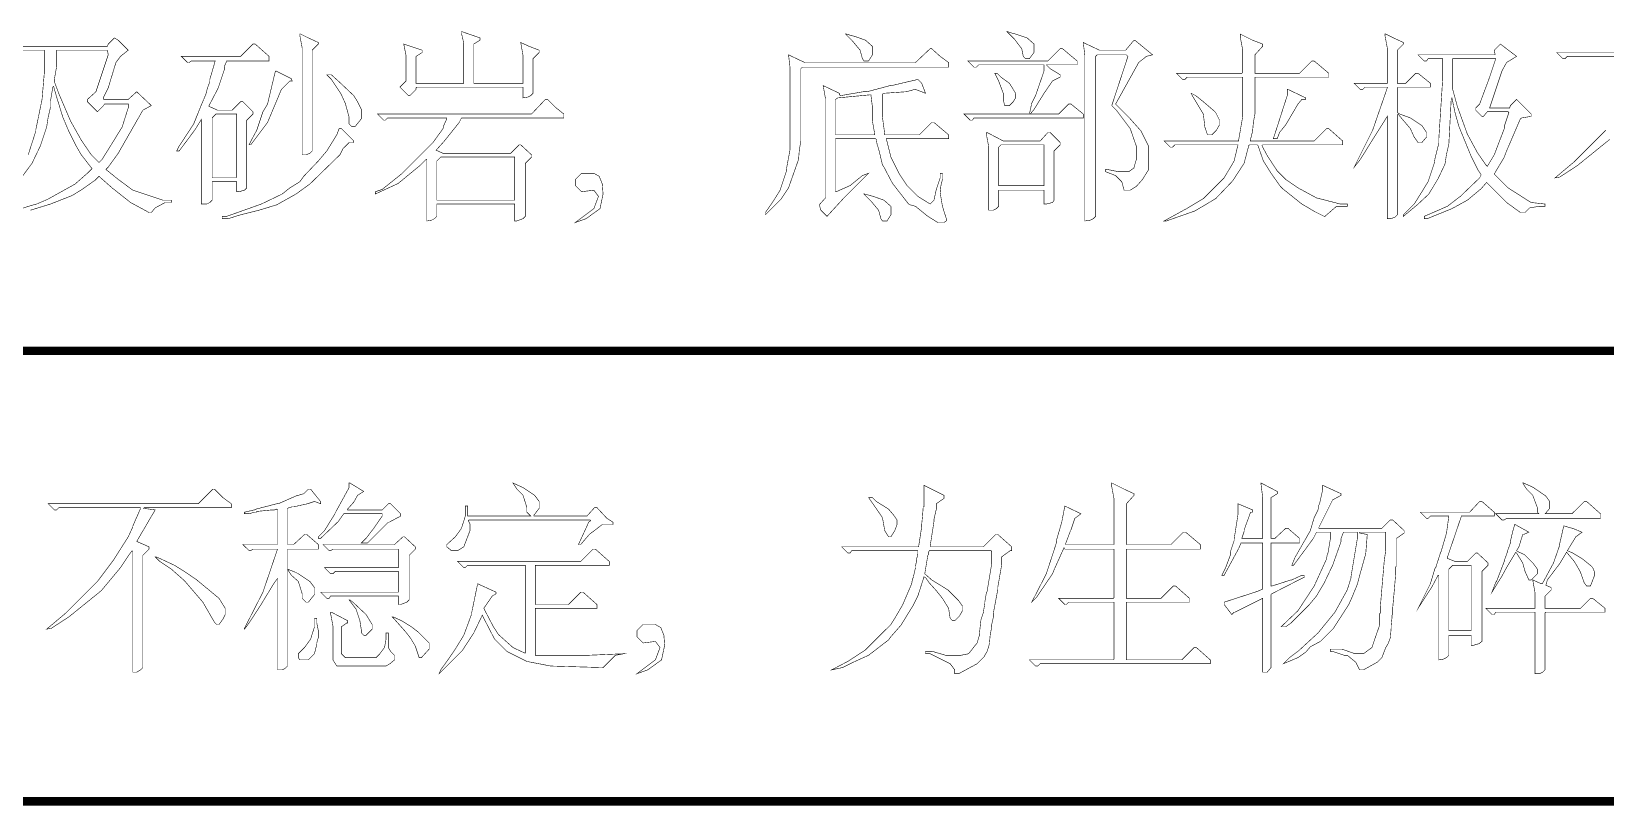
# Model space of a CAD drawing. Extents: x 94 to 452, y -72 to 1042.
# Drawn here: x 251.99 to 280.06, y 211.35 to 225.16 of the extents above; entities that cross this region are included whole.
import ezdxf

# ---------------------------------------------------------------- set-up
doc = ezdxf.new("R2010")
doc.units = 0
doc.header["$MEASUREMENT"] = 0
doc.layers.add('TREE_LAYER', color=7, linetype='Continuous')

msp = doc.modelspace()

# ---------------------------------------------------------------- linework, layer by layer
at = {"layer": 'TREE_LAYER'}
for points, const_width, elevation in [([(259.67151, 225.158502), (259.657784, 225.158502), (259.657784, 225.131051), (259.698961, 224.95262), (259.698961, 224.238894), (259.685235, 224.238894), (258.861706, 224.238894), (258.84798, 224.238894), (258.84798, 224.719286), (258.957784, 224.787914), (258.957784, 224.787914), (258.957784, 224.82909), (258.628372, 224.938894), (258.669549, 224.733012), (258.669549, 224.28007), (258.559745, 224.170267), (258.710725, 224.019286), (258.738176, 224.019286), (258.84798, 224.12909), (258.84798, 224.156541), (258.861706, 224.170267), (260.755823, 224.170267), (260.755823, 224.156541), (260.755823, 223.97811), (260.838176, 223.991835), (260.893078, 224.019286), (260.934255, 224.060463), (260.934255, 224.67811), (261.044059, 224.787914), (261.044059, 224.82909), (260.865627, 224.897718), (260.714647, 224.966345), (260.755823, 224.733012), (260.755823, 224.238894), (260.755823, 224.238894), (259.877392, 224.238894), (259.877392, 224.238894), (259.877392, 224.938894), (259.987196, 225.007521), (259.987196, 225.007521), (259.987196, 225.048698), (259.67151, 225.158502), (259.67151, 225.158502)], 0.01, 65), ([(269.402882, 225.158502), (269.389157, 225.158502), (269.512686, 225.034972), (269.649941, 224.856541), (269.677392, 224.719286), (269.718569, 224.67811), (269.787196, 224.67811), (269.869549, 224.787914), (269.869549, 224.938894), (269.74602, 225.048698), (269.540137, 225.117325), (269.485235, 225.131051), (269.402882, 225.158502), (269.402882, 225.158502)], 0.01, 65), ([(253.467588, 225.048698), (253.357784, 224.938894), (253.344059, 224.897718), (251.559745, 224.897718)], 0.01, 65), ([(251.97151, 221.974188), (252.328372, 222.083992), (252.712686, 222.234972), (252.891118, 222.344776), (253.124451, 222.509482), (253.193078, 222.57811), (253.426412, 222.372227), (253.755823, 222.111443), (254.085235, 221.933012), (254.126412, 221.933012), (254.195039, 222.015365), (254.373471, 222.111443), (254.483274, 222.111443), (254.483274, 222.15262), (254.332294, 222.15262), (253.797, 222.331051), (253.536216, 222.523208), (253.316608, 222.701639), (253.357784, 222.742816), (253.536216, 222.989874), (253.975431, 223.758502), (254.126412, 223.840855), (253.865627, 224.087914), (253.714647, 223.950659), (253.289157, 223.950659), (253.275431, 223.950659), (253.275431, 223.991835), (253.357784, 224.156541), (253.495039, 224.609482), (253.577392, 224.719286), (253.714647, 224.82909), (253.536216, 225.007521), (253.467588, 225.048698), (253.467588, 225.048698)], 0.01, 65), ([(255.979353, 224.938894), (255.938176, 224.938894), (255.718569, 224.719286), (254.661706, 224.719286), (254.77151, 224.609482), (254.798961, 224.609482), (254.840137, 224.636933), (255.265627, 224.636933), (255.265627, 224.636933), (255.169549, 224.307521), (255.169549, 224.266345), (255.128372, 224.156541), (255.100922, 224.046737), (254.991118, 223.785953), (254.881314, 223.511443), (254.620529, 223.113404), (254.579353, 223.031051), (254.579353, 223.031051), (254.620529, 223.031051), (254.634255, 223.044776), (254.908765, 223.415365), (255.018569, 223.593796), (255.018569, 223.593796), (255.018569, 222.083992), (255.114647, 222.083992), (255.169549, 222.111443), (255.210725, 222.15262), (255.210725, 222.482031), (255.210725, 222.482031), (255.636216, 222.482031), (255.649941, 222.482031), (255.649941, 222.3036), (255.691118, 222.3036), (255.787196, 222.331051), (255.828372, 222.372227), (255.828372, 223.58007), (255.938176, 223.689874), (255.938176, 223.731051), (255.759745, 223.909482), (255.718569, 223.909482), (255.567588, 223.758502), (255.306804, 223.758502), (255.155823, 223.827129), (255.155823, 223.840855), (255.320529, 224.156541), (255.430333, 224.485953), (255.430333, 224.540855), (255.47151, 224.636933), (256.226412, 224.636933), (256.226412, 224.719286), (255.979353, 224.938894), (255.979353, 224.938894)], 0.01, 65), ([(256.789157, 225.117325), (256.775431, 225.117325), (256.775431, 225.089874), (256.816608, 224.870267), (256.816608, 222.962423), (256.885235, 222.962423), (256.953863, 222.989874), (256.995039, 223.031051), (256.995039, 224.82909), (257.104843, 224.938894), (257.104843, 224.966345), (256.926412, 225.048698), (256.789157, 225.117325), (256.789157, 225.117325)], 0.01, 65), ([(266.520529, 225.117325), (266.506804, 225.117325), (266.630333, 224.993796), (266.767588, 224.82909), (266.808765, 224.67811), (266.836216, 224.636933), (266.918569, 224.636933), (266.987196, 224.746737), (266.987196, 224.897718), (266.863667, 225.007521), (266.67151, 225.076149), (266.616608, 225.089874), (266.520529, 225.117325), (266.520529, 225.117325)], 0.01, 65), ([(271.667588, 225.007521), (271.640137, 224.993796), (271.502882, 224.82909), (271.036216, 224.82909), (270.74798, 224.966345), (270.775431, 224.733012), (270.775431, 221.782031), (270.87151, 221.795757), (270.926412, 221.823208), (270.967588, 221.864384), (270.967588, 224.719286), (270.995039, 224.746737), (271.516608, 224.746737), (271.544059, 224.719286), (271.255823, 223.840855), (271.338176, 223.758502), (271.585235, 223.42909), (271.695039, 223.113404), (271.695039, 222.88007), (271.653863, 222.742816), (271.653863, 222.72909), (271.557784, 222.660463), (271.379353, 222.660463), (271.173471, 222.701639), (271.14602, 222.701639), (271.14602, 222.660463), (271.324451, 222.591835), (271.434255, 222.482031), (271.475431, 222.331051), (271.585235, 222.331051), (271.695039, 222.399678), (271.804843, 222.523208), (271.914647, 222.701639), (271.914647, 223.113404), (271.777392, 223.387914), (271.557784, 223.634972), (271.324451, 223.868306), (271.736216, 224.609482), (271.873471, 224.719286), (271.983274, 224.746737), (271.667588, 225.007521), (271.667588, 225.007521)], 0.01, 65), ([(273.54798, 225.117325), (273.54798, 225.117325), (273.54798, 225.062423), (273.589157, 224.842816), (273.589157, 224.431051), (273.575431, 224.417325), (272.408765, 224.417325), (272.518569, 224.307521), (272.559745, 224.307521), (272.600922, 224.348698), (273.575431, 224.348698), (273.589157, 224.348698), (273.589157, 223.634972), (273.520529, 223.236933), (273.520529, 223.209482), (272.189157, 223.209482), (272.298961, 223.099678), (272.340137, 223.099678), (272.381314, 223.140855), (273.506804, 223.140855), (273.506804, 223.140855), (273.438176, 222.85262), (273.259745, 222.550659), (272.889157, 222.18007), (272.614647, 222.015365), (272.189157, 221.782031), (272.230333, 221.782031), (272.738176, 221.960463), (273.108765, 222.18007), (273.410725, 222.495757), (273.616608, 222.811443), (273.698961, 223.127129), (273.712686, 223.140855), (273.849941, 223.140855), (273.863667, 223.127129), (273.959745, 222.85262), (274.097, 222.633012), (274.261706, 222.399678), (274.302882, 222.358502), (274.64602, 222.083992), (274.879353, 221.946737), (275.044059, 221.864384), (275.057784, 221.864384), (275.263667, 222.042816), (275.455823, 222.042816), (275.455823, 222.083992), (275.332294, 222.083992), (274.906804, 222.193796), (274.577392, 222.372227), (274.357784, 222.523208), (274.206804, 222.674188), (274.028372, 222.948698), (273.932294, 223.127129), (273.94602, 223.140855), (275.373471, 223.140855), (275.373471, 223.209482), (275.126412, 223.42909), (275.085235, 223.42909), (274.865627, 223.209482), (273.726412, 223.209482), (273.726412, 223.223208), (273.767588, 223.387914), (273.781314, 223.538894), (273.808765, 223.689874), (273.808765, 224.348698), (273.808765, 224.348698), (275.126412, 224.348698), (275.126412, 224.417325), (274.865627, 224.636933), (274.824451, 224.636933), (274.604843, 224.417325), (273.808765, 224.417325), (273.808765, 224.431051), (273.808765, 224.746737), (273.94602, 224.897718), (273.94602, 224.938894), (273.767588, 225.007521), (273.54798, 225.117325), (273.54798, 225.117325)], 0.01, 65), ([(276.142098, 225.117325), (276.128372, 225.117325), (276.128372, 225.089874), (276.169549, 224.870267), (276.169549, 224.238894), (276.169549, 224.238894), (275.579353, 224.238894), (275.689157, 224.12909), (275.730333, 224.12909), (275.77151, 224.170267), (276.169549, 224.170267), (276.169549, 224.156541), (275.908765, 223.401639), (275.579353, 222.742816), (275.689157, 222.88007), (275.867588, 223.168306), (276.100922, 223.538894), (276.169549, 223.648698), (276.169549, 223.634972), (276.169549, 221.823208), (276.238176, 221.823208), (276.306804, 221.850659), (276.34798, 221.891835), (276.34798, 223.676149), (276.361706, 223.689874), (276.430333, 223.607521), (276.581314, 223.42909), (276.649941, 223.27811), (276.718569, 223.182031), (276.787196, 223.182031), (276.869549, 223.27811), (276.869549, 223.360463), (276.787196, 223.483992), (276.581314, 223.621247), (276.389157, 223.689874), (276.34798, 223.717325), (276.34798, 224.156541), (276.361706, 224.170267), (276.938176, 224.170267), (276.938176, 224.238894), (276.718569, 224.417325), (276.677392, 224.417325), (276.498961, 224.238894), (276.361706, 224.238894), (276.34798, 224.238894), (276.34798, 224.82909), (276.457784, 224.938894), (276.457784, 224.966345), (276.279353, 225.048698), (276.142098, 225.117325), (276.142098, 225.117325)], 0.01, 65), ([(278.187196, 224.938894), (278.077392, 224.82909), (278.091118, 224.760463), (278.091118, 224.746737), (276.718569, 224.746737), (276.828372, 224.636933), (276.869549, 224.636933), (276.897, 224.67811), (277.157784, 224.67811), (277.157784, 224.67811), (277.157784, 224.321247), (277.089157, 223.250659), (277.089157, 223.168306), (277.020529, 222.893796), (277.006804, 222.811443), (276.897, 222.482031), (276.787196, 222.3036), (276.649941, 222.083992), (276.457784, 221.891835), (276.457784, 221.864384), (276.704843, 222.070267), (276.910725, 222.262423), (277.075431, 222.536933), (277.198961, 222.797718), (277.226412, 222.976149), (277.267588, 223.15458), (277.308765, 223.936933), (277.32249, 223.97811), (277.377392, 223.717325), (277.44602, 223.470267), (277.665627, 222.934972), (277.789157, 222.687914), (277.844059, 222.605561), (277.816608, 222.550659), (277.473471, 222.221247), (277.240137, 222.042816), (276.828372, 221.864384), (276.828372, 221.823208), (276.883274, 221.823208), (277.32249, 222.001639), (277.597, 222.15262), (277.844059, 222.358502), (277.940137, 222.468306), (278.297, 222.111443), (278.544059, 221.933012), (278.626412, 221.933012), (278.695039, 222.001639), (278.708765, 222.015365), (278.873471, 222.042816), (278.983274, 222.042816), (278.983274, 222.083992), (278.736216, 222.111443), (278.667588, 222.15262), (278.324451, 222.372227), (278.077392, 222.619286), (278.255823, 222.921247), (278.297, 223.031051), (278.544059, 223.607521), (278.57151, 223.621247), (278.736216, 223.648698), (278.736216, 223.689874), (278.475431, 223.950659), (278.365627, 223.840855), (278.351902, 223.799678), (278.008765, 223.799678), (277.995039, 223.799678), (278.214647, 224.458502), (278.297, 224.609482), (278.475431, 224.719286), (278.187196, 224.938894), (278.187196, 224.938894)], 0.01, 65), ([(251.738176, 224.82909), (252.218569, 224.82909), (252.218569, 224.815365), (252.218569, 224.431051), (252.177392, 223.950659), (252.067588, 223.415365), (252.067588, 223.387914), (251.930333, 222.962423)], 0.01, 65), ([(252.438176, 224.815365), (252.438176, 224.82909), (253.344059, 224.82909), (253.357784, 224.746737), (253.138176, 224.087914), (252.987196, 223.950659), (252.987196, 223.909482), (253.165627, 223.731051), (253.275431, 223.840855), (253.289157, 223.868306), (253.714647, 223.868306), (253.714647, 223.868306), (253.714647, 223.799678), (253.604843, 223.456541), (253.385235, 223.099678), (253.24798, 222.88007), (253.193078, 222.825169), (253.055823, 222.962423), (252.877392, 223.223208), (252.685235, 223.566345), (252.479353, 224.046737), (252.397, 224.266345), (252.397, 224.307521), (252.438176, 224.540855), (252.438176, 224.815365), (252.438176, 224.815365)], 0.01, 65), ([(268.044059, 224.856541), (268.016608, 224.856541), (267.755823, 224.609482), (265.779353, 224.609482), (265.491118, 224.746737), (265.518569, 224.513404), (265.518569, 223.058502), (265.449941, 222.687914), (265.449941, 222.660463), (265.340137, 222.331051), (265.230333, 222.15262), (265.079353, 221.933012), (265.079353, 221.891835), (265.353863, 222.166345), (265.491118, 222.372227), (265.587196, 222.646737), (265.669549, 222.88007), (265.683274, 223.044776), (265.710725, 223.209482), (265.710725, 224.499678), (265.738176, 224.527129), (268.34602, 224.527129), (268.34602, 224.609482), (268.195039, 224.719286), (268.044059, 224.856541), (268.044059, 224.856541)], 0.01, 65), ([(270.377392, 224.856541), (270.336216, 224.856541), (270.116608, 224.636933), (268.689157, 224.636933), (268.798961, 224.527129), (268.840137, 224.527129), (268.881314, 224.568306), (270.04798, 224.568306), (270.04798, 224.568306), (270.04798, 224.458502), (269.897, 224.019286), (269.828372, 223.882031), (269.787196, 223.689874), (268.620529, 223.689874), (268.730333, 223.58007), (268.77151, 223.58007), (268.798961, 223.621247), (270.74798, 223.621247), (270.74798, 223.689874), (270.528372, 223.868306), (270.487196, 223.868306), (270.308765, 223.689874), (269.800922, 223.689874), (269.800922, 223.689874), (269.869549, 223.772227), (270.04798, 224.060463), (270.198961, 224.28007), (270.336216, 224.348698), (270.336216, 224.389874), (270.157784, 224.499678), (270.089157, 224.568306), (270.089157, 224.568306), (270.638176, 224.568306), (270.638176, 224.636933), (270.377392, 224.856541), (270.377392, 224.856541)], 0.01, 65), ([(277.336216, 224.67811), (277.349941, 224.67811), (278.104843, 224.67811), (278.104843, 224.67811), (277.995039, 224.348698), (277.816608, 223.868306), (277.74798, 223.799678), (277.74798, 223.758502), (277.857784, 223.648698), (277.885235, 223.648698), (277.953863, 223.731051), (278.324451, 223.731051), (278.338176, 223.717325), (278.255823, 223.470267), (278.255823, 223.42909), (278.077392, 222.962423), (277.953863, 222.756541), (277.926412, 222.783992), (277.775431, 223.0036), (277.597, 223.333012), (277.418569, 223.827129), (277.336216, 224.12909), (277.336216, 224.211443), (277.336216, 224.28007), (277.336216, 224.67811), (277.336216, 224.67811)], 0.01, 65), ([(281.865627, 224.787914), (279.189157, 224.787914), (279.298961, 224.67811), (279.340137, 224.67811), (279.381314, 224.719286), (280.836216, 224.719286)], 0.01, 65), ([(256.349941, 224.458502), (256.336216, 224.444776), (256.198961, 223.868306), (256.116608, 223.731051), (256.006804, 223.401639), (255.910725, 223.223208), (255.869549, 223.140855), (255.897, 223.140855), (255.910725, 223.15458), (256.198961, 223.538894), (256.44602, 224.12909), (256.597, 224.28007), (256.638176, 224.28007), (256.624451, 224.321247), (256.349941, 224.458502), (256.349941, 224.458502)], 0.01, 65), ([(257.338176, 224.389874), (257.255823, 224.389874), (257.338176, 224.307521), (257.502882, 224.060463), (257.516608, 224.033012), (257.585235, 223.882031), (257.653863, 223.634972), (257.653863, 223.511443), (257.695039, 223.470267), (257.763667, 223.470267), (257.873471, 223.607521), (257.873471, 223.772227), (257.804843, 223.909482), (257.736216, 224.019286), (257.489157, 224.25262), (257.338176, 224.389874), (257.338176, 224.389874)], 0.01, 65), ([(267.797, 224.307521), (267.330333, 224.197718), (267.302882, 224.197718), (266.891118, 224.087914), (266.82249, 224.087914), (266.424451, 224.019286), (266.397, 224.033012), (266.397, 224.060463), (266.108765, 224.197718), (266.149941, 223.964384), (266.149941, 222.193796), (266.040137, 222.070267), (266.067588, 221.974188), (266.177392, 221.864384), (266.479353, 222.193796), (266.918569, 222.633012), (266.808765, 222.591835), (266.589157, 222.413404), (266.342098, 222.3036), (266.328372, 222.3036), (266.328372, 223.250659), (266.328372, 223.250659), (267.042098, 223.250659), (267.055823, 223.236933), (267.069549, 223.15458), (267.097, 223.072227), (267.165627, 222.783992), (267.193078, 222.742816), (267.344059, 222.45458), (267.632294, 222.083992), (267.659745, 222.070267), (267.755823, 222.042816), (267.975431, 221.864384), (268.153863, 221.75458), (268.263667, 221.75458), (268.304843, 221.782031), (268.304843, 221.823208), (268.236216, 222.042816), (268.195039, 222.289874), (268.208765, 222.413404), (268.236216, 222.523208), (268.236216, 222.633012), (268.195039, 222.633012), (268.195039, 222.550659), (268.126412, 222.344776), (268.085235, 222.15262), (268.016608, 222.083992), (267.797, 222.221247), (267.604843, 222.413404), (267.467588, 222.619286), (267.316608, 222.921247), (267.234255, 223.250659), (267.234255, 223.250659), (268.34602, 223.250659), (268.34602, 223.319286), (268.085235, 223.538894), (268.044059, 223.538894), (267.824451, 223.319286), (267.206804, 223.319286), (267.206804, 223.333012), (267.165627, 223.634972), (267.165627, 224.046737), (267.193078, 224.060463), (267.591118, 224.087914), (267.742098, 224.12909), (267.755823, 224.12909), (267.934255, 224.060463), (267.865627, 224.238894), (267.797, 224.307521), (267.797, 224.307521)], 0.01, 65), ([(269.210725, 224.417325), (269.169549, 224.417325), (269.238176, 224.28007), (269.320529, 224.060463), (269.320529, 223.936933), (269.34798, 223.840855), (269.34798, 223.840855), (269.430333, 223.840855), (269.498961, 223.909482), (269.540137, 223.97811), (269.540137, 224.060463), (269.498961, 224.12909), (269.430333, 224.238894), (269.279353, 224.348698), (269.210725, 224.417325), (269.210725, 224.417325)], 0.01, 65), ([(251.683274, 222.385953), (251.998961, 222.811443), (252.149941, 223.127129), (252.259745, 223.456541), (252.287196, 223.634972), (252.328372, 223.813404), (252.328372, 223.923208), (252.369549, 224.170267), (252.383274, 224.183992), (252.438176, 223.991835), (252.54798, 223.634972), (252.657784, 223.374188), (252.781314, 223.127129), (252.877392, 222.962423), (253.069549, 222.715365), (253.000922, 222.646737), (252.767588, 222.440855), (252.273471, 222.166345), (252.081314, 222.083992), (252.026412, 222.070267), (251.491118, 221.905561)], 0.01, 65), ([(266.94602, 224.033012), (266.94602, 224.033012), (266.959745, 224.033012), (266.987196, 223.813404), (266.987196, 223.566345), (267.028372, 223.333012), (267.028372, 223.319286), (266.328372, 223.319286), (266.328372, 223.333012), (266.328372, 223.950659), (266.369549, 223.97811), (266.94602, 224.033012), (266.94602, 224.033012)], 0.01, 65), ([(272.669549, 224.060463), (272.669549, 224.060463), (272.683274, 224.033012), (272.889157, 223.689874), (272.916608, 223.456541), (272.957784, 223.333012), (272.957784, 223.319286), (273.040137, 223.319286), (273.12249, 223.401639), (273.177392, 223.497718), (273.177392, 223.58007), (273.108765, 223.717325), (273.081314, 223.744776), (272.889157, 223.909482), (272.751902, 224.019286), (272.669549, 224.060463), (272.669549, 224.060463)], 0.01, 65), ([(274.398961, 224.12909), (274.385235, 224.12909), (274.385235, 224.019286), (274.138176, 223.250659), (274.206804, 223.250659), (274.24798, 223.360463), (274.357784, 223.497718), (274.577392, 223.868306), (274.64602, 223.950659), (274.714647, 223.950659), (274.714647, 223.97811), (274.398961, 224.12909), (274.398961, 224.12909)], 0.01, 65), ([(261.195039, 223.950659), (261.153863, 223.950659), (260.906804, 223.689874), (258.161706, 223.689874), (258.27151, 223.58007), (258.298961, 223.58007), (258.340137, 223.621247), (259.397, 223.621247), (259.397, 223.607521), (259.342098, 223.483992), (259.328372, 223.42909), (259.149941, 223.182031), (258.587196, 222.619286), (258.244059, 222.344776), (258.120529, 222.3036), (258.120529, 222.262423), (258.477392, 222.427129), (258.532294, 222.45458), (258.916608, 222.770267), (259.026412, 222.88007), (259.040137, 222.88007), (259.040137, 221.782031), (259.12249, 221.795757), (259.177392, 221.823208), (259.218569, 221.864384), (259.218569, 222.070267), (259.218569, 222.083992), (260.604843, 222.083992), (260.604843, 222.070267), (260.604843, 221.782031), (260.64602, 221.782031), (260.755823, 221.823208), (260.797, 221.864384), (260.797, 222.811443), (260.906804, 222.921247), (260.906804, 222.962423), (260.714647, 223.140855), (260.687196, 223.140855), (260.536216, 222.989874), (259.328372, 222.989874), (259.204843, 223.044776), (259.342098, 223.195757), (259.616608, 223.538894), (259.657784, 223.621247), (261.483274, 223.621247), (261.483274, 223.689874), (261.34602, 223.799678), (261.195039, 223.950659), (261.195039, 223.950659)], 0.01, 65), ([(255.279353, 223.689874), (255.279353, 223.689874), (255.636216, 223.689874), (255.649941, 223.689874), (255.649941, 222.564384), (255.636216, 222.550659), (255.210725, 222.550659), (255.210725, 222.564384), (255.210725, 223.621247), (255.279353, 223.689874), (255.279353, 223.689874)], 0.01, 65), ([(257.516608, 223.42909), (257.475431, 223.42909), (257.434255, 223.319286), (257.255823, 223.031051), (257.104843, 222.85262), (256.844059, 222.57811), (256.775431, 222.482031), (256.597, 222.372227), (256.459745, 222.262423), (256.089157, 222.083992), (255.47151, 221.864384), (255.389157, 221.864384), (255.389157, 221.823208), (255.498961, 221.823208), (255.718569, 221.891835), (256.04798, 221.974188), (256.363667, 222.070267), (256.706804, 222.262423), (256.953863, 222.440855), (257.489157, 222.962423), (257.544059, 223.072227), (257.653863, 223.182031), (257.736216, 223.182031), (257.736216, 223.209482), (257.516608, 223.42909), (257.516608, 223.42909)], 0.01, 65), ([(269.032294, 223.360463), (269.018569, 223.360463), (269.018569, 223.333012), (269.059745, 223.113404), (269.059745, 221.974188), (269.142098, 221.974188), (269.197, 222.001639), (269.238176, 222.042816), (269.238176, 222.331051), (269.251902, 222.331051), (270.04798, 222.331051), (270.04798, 222.331051), (270.04798, 222.083992), (270.089157, 222.083992), (270.198961, 222.111443), (270.226412, 222.15262), (270.226412, 223.031051), (270.336216, 223.140855), (270.336216, 223.182031), (270.157784, 223.360463), (270.116608, 223.360463), (269.979353, 223.209482), (269.320529, 223.209482), (269.032294, 223.360463), (269.032294, 223.360463)], 0.01, 65), ([(280.067588, 223.401639), (279.504843, 222.838894), (279.161706, 222.550659), (279.244059, 222.564384), (279.559745, 222.770267), (280.136216, 223.236933)], 0.01, 65), ([(259.287196, 222.921247), (259.287196, 222.921247), (260.604843, 222.921247), (260.604843, 222.921247), (260.604843, 222.15262), (260.604843, 222.15262), (259.218569, 222.15262), (259.218569, 222.15262), (259.218569, 222.85262), (259.287196, 222.921247), (259.287196, 222.921247)], 0.01, 65), ([(269.279353, 223.140855), (269.279353, 223.140855), (270.04798, 223.140855), (270.04798, 223.140855), (270.04798, 222.413404), (270.04798, 222.413404), (269.251902, 222.413404), (269.238176, 222.413404), (269.238176, 223.099678), (269.279353, 223.140855), (269.279353, 223.140855)], 0.01, 65), ([(262.018569, 222.633012), (261.798961, 222.633012), (261.689157, 222.523208), (261.689157, 222.413404), (261.798961, 222.3036), (262.018569, 222.331051), (262.100922, 222.221247), (262.018569, 222.001639), (261.689157, 221.75458), (261.881314, 221.823208), (262.128372, 222.001639), (262.183274, 222.262423), (262.169549, 222.440855), (262.114647, 222.57811), (262.018569, 222.633012), (262.018569, 222.633012)], 0.01, 65), ([(266.849941, 222.262423), (266.836216, 222.262423), (266.959745, 222.138894), (267.097, 221.974188), (267.138176, 221.823208), (267.165627, 221.782031), (267.24798, 221.782031), (267.316608, 221.891835), (267.316608, 222.042816), (267.193078, 222.15262), (267.000922, 222.221247), (266.94602, 222.234972), (266.849941, 222.262423), (266.849941, 222.262423)], 0.01, 65), ([(221.22612, 219.464371), (399.22612, 219.464371)], 0.15, 178), ([(257.667601, 217.10612), (257.653876, 217.10612), (257.653876, 217.023767), (257.420542, 216.598277), (257.393091, 216.543375), (257.21466, 216.255139), (257.104856, 216.145336), (257.104856, 216.117885), (257.146032, 216.117885), (257.461719, 216.419845), (257.557797, 216.5571), (258.244072, 216.5571), (258.244072, 216.543375), (258.244072, 216.515924), (258.093091, 216.296316), (257.955836, 216.117885), (257.873483, 216.035532), (257.983287, 216.035532), (258.353876, 216.40612), (258.367601, 216.40612), (258.573483, 216.515924), (258.573483, 216.5571), (258.395052, 216.735532), (258.353876, 216.735532), (258.244072, 216.625728), (257.626425, 216.625728), (257.626425, 216.639453), (257.736229, 216.762983), (257.804856, 216.886512), (257.91466, 216.955139), (257.667601, 217.10612), (257.667601, 217.10612)], 0.01, 66), ([(260.577405, 217.10612), (260.577405, 217.10612), (260.646032, 216.996316), (260.755836, 216.886512), (260.824464, 216.666904), (260.824464, 216.584551), (260.893091, 216.515924), (260.893091, 216.515924), (259.767601, 216.515924), (259.767601, 216.515924), (259.767601, 216.694355), (259.726425, 216.694355), (259.726425, 216.515924), (259.657797, 216.296316), (259.547993, 216.145336), (259.397013, 216.008081), (259.397013, 215.966904), (259.479366, 215.898277), (259.58917, 215.898277), (259.698974, 215.966904), (259.767601, 216.145336), (259.808778, 216.255139), (259.808778, 216.378669), (259.781327, 216.433571), (259.795052, 216.447296), (261.949954, 216.447296), (261.963679, 216.433571), (261.922503, 216.40612), (261.908778, 216.364943), (261.744072, 216.008081), (261.785248, 216.008081), (261.936229, 216.186512), (262.169562, 216.364943), (262.183287, 216.364943), (262.361719, 216.364943), (262.361719, 216.40612), (262.251915, 216.474747), (262.073483, 216.666904), (262.032307, 216.666904), (261.895052, 216.515924), (260.947993, 216.515924), (260.947993, 216.515924), (260.947993, 216.529649), (261.044072, 216.653179), (261.044072, 216.776708), (260.961719, 216.886512), (260.755836, 217.023767), (260.577405, 217.10612), (260.577405, 217.10612)], 0.01, 66), ([(267.906817, 217.064943), (267.906817, 217.064943), (267.906817, 216.68063), (267.893091, 216.68063), (267.879366, 216.502198), (267.86564, 216.364943), (267.86564, 216.323767), (267.810738, 215.966904), (266.438189, 215.966904), (266.547993, 215.8571), (266.58917, 215.8571), (266.616621, 215.898277), (267.797013, 215.898277), (267.797013, 215.884551), (267.797013, 215.884551), (267.797013, 215.843375), (267.769562, 215.719845), (267.769562, 215.692394), (267.755836, 215.623767), (267.755836, 215.596316), (267.71466, 215.417885), (267.700934, 215.390434), (267.687209, 215.308081), (267.522503, 214.923767), (267.385248, 214.690434), (267.316621, 214.58063), (266.863679, 214.127688), (266.547993, 213.921806), (266.259758, 213.770826), (266.451915, 213.812002), (266.616621, 213.894355), (266.918581, 214.03161), (267.275444, 214.30612), (267.302895, 214.347296), (267.495052, 214.566904), (267.71466, 214.923767), (267.797013, 215.088473), (267.906817, 215.43161), (267.934268, 215.417885), (268.002895, 215.321806), (268.126425, 215.184551), (268.236229, 215.047296), (268.346032, 214.868865), (268.373483, 214.690434), (268.41466, 214.649257), (268.455836, 214.649257), (268.538189, 214.73161), (268.593091, 214.827688), (268.593091, 214.910041), (268.524464, 215.00612), (268.332307, 215.198277), (268.044072, 215.376708), (267.920542, 215.486512), (267.975444, 215.815924), (267.98917, 215.829649), (267.98917, 215.870826), (268.002895, 215.898277), (269.100934, 215.898277), (269.11466, 215.884551), (269.11466, 215.664943), (269.032307, 215.170826), (269.018581, 215.143375), (268.99113, 214.978669), (268.99113, 214.951218), (268.963679, 214.786512), (268.922503, 214.662983), (268.908778, 214.539453), (268.895052, 214.415924), (268.895052, 214.388473), (268.853876, 214.251218), (268.702895, 214.059061), (268.56564, 214.03161), (268.538189, 214.03161), (268.29113, 214.03161), (268.057797, 214.100237), (267.934268, 214.100237), (267.934268, 214.059061), (268.016621, 214.059061), (268.373483, 213.88063), (268.455836, 213.770826), (268.455836, 213.702198), (268.524464, 213.702198), (268.853876, 213.88063), (268.977405, 214.004159), (269.032307, 214.100237), (269.046032, 214.141414), (269.073483, 214.237492), (269.087209, 214.388473), (269.11466, 214.539453), (269.11466, 214.58063), (269.142111, 214.704159), (269.142111, 214.772786), (269.224464, 215.212002), (269.224464, 215.253179), (269.293091, 215.651218), (269.293091, 215.788473), (269.444072, 215.898277), (269.471523, 215.898277), (269.471523, 215.966904), (269.224464, 216.186512), (269.183287, 216.186512), (268.963679, 215.966904), (268.016621, 215.966904), (268.016621, 215.98063), (268.085248, 216.419845), (268.085248, 216.461022), (268.126425, 216.639453), (268.126425, 216.735532), (268.263679, 216.83161), (268.263679, 216.845336), (268.263679, 216.886512), (267.906817, 217.064943), (267.906817, 217.064943)], 0.01, 66), ([(271.255836, 217.10612), (271.255836, 217.10612), (271.255836, 217.037492), (271.297013, 216.817885), (271.297013, 216.008081), (271.283287, 216.008081), (270.432307, 216.008081), (270.432307, 216.008081), (270.432307, 216.021806), (270.51466, 216.241414), (270.528385, 216.268865), (270.597013, 216.474747), (270.706817, 216.5571), (270.418581, 216.694355), (270.363679, 216.40612), (270.267601, 216.076708), (270.267601, 216.035532), (270.08917, 215.486512), (269.828385, 214.978669), (269.910738, 215.061022), (270.198974, 215.486512), (270.226425, 215.555139), (270.404856, 215.953179), (270.418581, 215.925728), (271.283287, 215.925728), (271.297013, 215.925728), (271.297013, 215.061022), (271.283287, 215.047296), (270.308778, 215.047296), (270.418581, 214.937492), (270.446032, 214.937492), (270.487209, 214.978669), (271.283287, 214.978669), (271.297013, 214.978669), (271.297013, 213.962983), (271.283287, 213.949257), (269.787209, 213.949257), (269.897013, 213.839453), (269.938189, 213.839453), (269.979366, 213.88063), (273.012699, 213.88063), (273.012699, 213.949257), (272.76564, 214.168865), (272.724464, 214.168865), (272.504856, 213.949257), (271.516621, 213.949257), (271.516621, 213.962983), (271.516621, 214.978669), (271.516621, 214.978669), (272.642111, 214.978669), (272.642111, 215.047296), (272.395052, 215.266904), (272.353876, 215.266904), (272.134268, 215.047296), (271.516621, 215.047296), (271.516621, 215.061022), (271.516621, 215.925728), (271.516621, 215.925728), (272.834268, 215.925728), (272.834268, 216.008081), (272.573483, 216.227688), (272.532307, 216.227688), (272.312699, 216.008081), (271.516621, 216.008081), (271.516621, 216.008081), (271.516621, 216.735532), (271.653876, 216.886512), (271.653876, 216.913963), (271.475444, 216.996316), (271.255836, 217.10612), (271.255836, 217.10612)], 0.01, 66), ([(273.918581, 217.10612), (273.918581, 217.10612), (273.918581, 217.078669), (273.946032, 216.859061), (273.946032, 216.117885), (273.946032, 216.117885), (273.58917, 216.117885), (273.575444, 216.117885), (273.616621, 216.241414), (273.616621, 216.268865), (273.726425, 216.570826), (273.74015, 216.584551), (273.767601, 216.584551), (273.767601, 216.625728), (273.506817, 216.735532), (273.506817, 216.543375), (273.438189, 216.104159), (273.438189, 216.076708), (273.369562, 215.870826), (273.369562, 215.815924), (273.287209, 215.596316), (273.218581, 215.459061), (273.259758, 215.459061), (273.259758, 215.459061), (273.520542, 215.939453), (273.561719, 216.035532), (273.946032, 216.035532), (273.946032, 216.035532), (273.946032, 215.212002), (273.849954, 215.170826), (273.259758, 214.978669), (273.259758, 214.937492), (273.397013, 214.759061), (273.438189, 214.800237), (273.451915, 214.800237), (273.946032, 215.047296), (273.946032, 215.047296), (273.946032, 213.729649), (274.028385, 213.729649), (274.097013, 213.812002), (274.097013, 215.115924), (274.110738, 215.129649), (274.673483, 215.417885), (274.687209, 215.417885), (274.687209, 215.459061), (274.646032, 215.459061), (274.467601, 215.376708), (274.453876, 215.376708), (274.110738, 215.266904), (274.097013, 215.266904), (274.097013, 216.035532), (274.097013, 216.035532), (274.604856, 216.035532), (274.604856, 216.117885), (274.398974, 216.296316), (274.357797, 216.296316), (274.16564, 216.117885), (274.097013, 216.117885), (274.097013, 216.117885), (274.097013, 216.845336), (274.206817, 216.913963), (274.206817, 216.913963), (274.206817, 216.955139), (273.918581, 217.10612), (273.918581, 217.10612)], 0.01, 66), ([(275.016621, 217.064943), (275.016621, 217.064943), (275.016621, 216.98259), (274.961719, 216.735532), (274.947993, 216.708081), (274.934268, 216.625728), (274.86564, 216.488473), (274.797013, 216.255139), (274.522503, 215.774747), (274.467601, 215.637492), (274.495052, 215.637492), (274.508778, 215.651218), (274.851915, 216.117885), (274.906817, 216.227688), (275.153876, 216.227688), (275.153876, 216.213963), (275.153876, 216.104159), (275.112699, 215.8571), (275.098974, 215.829649), (275.085248, 215.747296), (274.86564, 215.266904), (274.577405, 214.827688), (274.275444, 214.539453), (274.357797, 214.539453), (274.453876, 214.608081), (274.769562, 214.923767), (274.906817, 215.088473), (275.044072, 215.321806), (275.195052, 215.637492), (275.346032, 216.062983), (275.346032, 216.117885), (275.387209, 216.227688), (275.634268, 216.227688), (275.634268, 216.213963), (275.634268, 216.104159), (275.524464, 215.445336), (275.524464, 215.417885), (275.455836, 215.198277), (275.236229, 214.800237), (274.934268, 214.429649), (274.59113, 214.113963), (274.426425, 213.990434), (274.316621, 213.88063), (274.577405, 213.990434), (274.71466, 214.086512), (274.797013, 214.18259), (274.975444, 214.278669), (275.208778, 214.512002), (275.483287, 214.937492), (275.538189, 215.061022), (275.634268, 215.294355), (275.68917, 215.500237), (275.785248, 215.843375), (275.812699, 216.186512), (275.675444, 216.213963), (275.675444, 216.227688), (276.142111, 216.227688), (276.142111, 216.213963), (276.142111, 215.912002), (276.11466, 215.70612), (276.073483, 215.225728), (276.073483, 215.225728), (276.046032, 214.896316), (276.046032, 214.88259), (276.046032, 214.786512), (276.032307, 214.772786), (276.032307, 214.566904), (275.922503, 214.251218), (275.895052, 214.168865), (275.744072, 214.059061), (275.593091, 214.059061), (275.359758, 214.141414), (275.153876, 214.141414), (275.153876, 214.100237), (275.195052, 214.100237), (275.400934, 214.03161), (275.455836, 214.03161), (275.606817, 213.908081), (275.675444, 213.770826), (275.744072, 213.770826), (275.99113, 213.908081), (276.073483, 213.990434), (276.142111, 214.168865), (276.183287, 214.237492), (276.224464, 214.347296), (276.238189, 214.512002), (276.238189, 214.525728), (276.238189, 214.553179), (276.251915, 214.690434), (276.251915, 214.745336), (276.26564, 214.759061), (276.26564, 214.813963), (276.26564, 214.868865), (276.293091, 215.170826), (276.293091, 215.170826), (276.320542, 215.500237), (276.320542, 215.513963), (276.320542, 215.610041), (276.334268, 215.623767), (276.334268, 216.117885), (276.471523, 216.213963), (276.471523, 216.227688), (276.471523, 216.255139), (276.26564, 216.447296), (276.224464, 216.447296), (276.073483, 216.296316), (274.947993, 216.296316), (274.947993, 216.310041), (275.195052, 216.804159), (275.346032, 216.886512), (275.346032, 216.913963), (275.016621, 217.064943), (275.016621, 217.064943)], 0.01, 66), ([(278.598974, 217.10612), (278.585248, 217.10612), (278.653876, 216.996316), (278.763679, 216.886512), (278.846032, 216.666904), (278.846032, 216.584551), (278.873483, 216.5571), (278.873483, 216.5571), (278.104856, 216.5571), (278.21466, 216.447296), (278.255836, 216.447296), (278.297013, 216.474747), (279.971523, 216.474747), (279.971523, 216.5571), (279.724464, 216.776708), (279.683287, 216.776708), (279.463679, 216.5571), (278.983287, 216.5571), (278.983287, 216.5571), (278.997013, 216.570826), (279.06564, 216.653179), (279.06564, 216.776708), (278.997013, 216.872786), (278.777405, 217.023767), (278.722503, 217.051218), (278.598974, 217.10612), (278.598974, 217.10612)], 0.01, 66), ([(255.251915, 216.996316), (255.224464, 216.996316), (254.963679, 216.735532), (252.287209, 216.735532), (252.397013, 216.625728), (252.438189, 216.625728), (252.479366, 216.666904), (253.934268, 216.666904), (253.934268, 216.653179), (253.797013, 216.337492), (253.797013, 216.323767), (253.71466, 216.145336), (253.453876, 215.733571), (253.16564, 215.349257), (252.602895, 214.786512), (252.259758, 214.498277), (252.342111, 214.512002), (252.657797, 214.717885), (253.234268, 215.184551), (253.577405, 215.596316), (253.742111, 215.843375), (253.783287, 215.898277), (253.797013, 215.870826), (253.797013, 213.729649), (253.86564, 213.729649), (253.934268, 213.770826), (253.975444, 213.812002), (253.975444, 215.815924), (254.085248, 215.925728), (254.085248, 215.966904), (253.86564, 216.062983), (254.195052, 216.625728), (254.195052, 216.625728), (253.98917, 216.653179), (254.002895, 216.666904), (255.553876, 216.666904), (255.553876, 216.735532), (255.402895, 216.845336), (255.251915, 216.996316), (255.251915, 216.996316)], 0.01, 66), ([(256.967601, 216.996316), (256.926425, 216.996316), (256.844072, 216.913963), (256.747993, 216.886512), (256.734268, 216.886512), (256.39113, 216.735532), (256.363679, 216.735532), (255.993091, 216.639453), (255.96564, 216.625728), (255.787209, 216.584551), (255.787209, 216.5571), (255.869562, 216.5571), (255.96564, 216.584551), (256.006817, 216.584551), (256.006817, 216.598277), (256.281327, 216.625728), (256.281327, 216.625728), (256.322503, 216.625728), (256.363679, 216.639453), (256.377405, 216.625728), (256.377405, 216.008081), (256.377405, 216.008081), (255.759758, 216.008081), (255.869562, 215.898277), (255.897013, 215.898277), (255.938189, 215.925728), (256.377405, 215.925728), (256.377405, 215.925728), (256.116621, 215.1571), (255.787209, 214.512002), (255.787209, 214.498277), (255.800934, 214.512002), (255.897013, 214.649257), (256.075444, 214.923767), (256.308778, 215.308081), (256.377405, 215.404159), (256.377405, 215.404159), (256.377405, 213.770826), (256.459758, 213.770826), (256.51466, 213.798277), (256.555836, 213.839453), (256.555836, 215.555139), (256.569562, 215.555139), (256.569562, 215.541414), (256.624464, 215.459061), (256.747993, 215.349257), (256.816621, 215.129649), (256.816621, 215.047296), (256.885248, 214.978669), (256.926425, 214.978669), (257.036229, 215.115924), (257.036229, 215.239453), (256.953876, 215.349257), (256.747993, 215.486512), (256.693091, 215.513963), (256.555836, 215.568865), (256.555836, 215.925728), (256.569562, 215.925728), (257.104856, 215.925728), (257.104856, 216.008081), (256.898974, 216.186512), (256.857797, 216.186512), (256.66564, 216.008081), (256.569562, 216.008081), (256.555836, 216.008081), (256.555836, 216.653179), (256.583287, 216.666904), (256.638189, 216.68063), (256.66564, 216.68063), (256.912699, 216.735532), (257.036229, 216.776708), (257.146032, 216.735532), (257.146032, 216.776708), (257.132307, 216.790434), (256.967601, 216.996316), (256.967601, 216.996316)], 0.01, 66), ([(266.987209, 216.845336), (266.918581, 216.845336), (267.01466, 216.708081), (267.16564, 216.488473), (267.206817, 216.255139), (267.275444, 216.145336), (267.316621, 216.145336), (267.385248, 216.255139), (267.426425, 216.364943), (267.426425, 216.447296), (267.357797, 216.543375), (267.275444, 216.639453), (267.055836, 216.776708), (266.987209, 216.845336), (266.987209, 216.845336)], 0.01, 66), ([(277.857797, 216.776708), (277.816621, 216.776708), (277.638189, 216.584551), (276.759758, 216.584551), (276.869562, 216.474747), (276.897013, 216.474747), (276.938189, 216.515924), (277.267601, 216.515924), (277.267601, 216.515924), (277.226425, 216.213963), (277.130346, 215.884551), (277.116621, 215.8571), (277.034268, 215.596316), (277.020542, 215.58259), (276.938189, 215.308081), (276.718581, 214.868865), (276.718581, 214.868865), (276.96564, 215.253179), (277.075444, 215.459061), (277.08917, 215.459061), (277.08917, 213.949257), (277.171523, 213.962983), (277.226425, 213.990434), (277.267601, 214.03161), (277.267601, 214.388473), (277.267601, 214.388473), (277.66564, 214.388473), (277.66564, 214.388473), (277.66564, 214.210041), (277.706817, 214.210041), (277.802895, 214.237492), (277.857797, 214.278669), (277.857797, 215.527688), (277.967601, 215.637492), (277.967601, 215.678669), (277.775444, 215.8571), (277.747993, 215.8571), (277.597013, 215.70612), (277.377405, 215.70612), (277.24015, 215.761022), (277.24015, 215.774747), (277.487209, 216.502198), (277.487209, 216.515924), (278.077405, 216.515924), (278.077405, 216.584551), (277.857797, 216.776708), (277.857797, 216.776708)], 0.01, 66), ([(279.326425, 216.337492), (279.312699, 216.337492), (279.312699, 216.323767), (279.285248, 216.200237), (279.244072, 216.021806), (279.244072, 215.994355), (279.134268, 215.678669), (278.942111, 215.321806), (278.928385, 215.308081), (278.91466, 215.308081), (278.763679, 215.376708), (278.804856, 215.143375), (278.804856, 214.868865), (278.804856, 214.868865), (277.926425, 214.868865), (278.036229, 214.759061), (278.077405, 214.759061), (278.104856, 214.800237), (278.804856, 214.800237), (278.804856, 214.786512), (278.804856, 213.702198), (278.887209, 213.702198), (278.942111, 213.729649), (278.983287, 213.770826), (278.983287, 214.786512), (278.997013, 214.800237), (280.053876, 214.800237), (280.053876, 214.868865), (279.834268, 215.047296), (279.793091, 215.047296), (279.61466, 214.868865), (278.997013, 214.868865), (278.983287, 214.868865), (278.983287, 215.088473), (279.093091, 215.198277), (279.093091, 215.239453), (278.997013, 215.28063), (279.024464, 215.376708), (279.244072, 215.664943), (279.367601, 215.870826), (279.504856, 215.70612), (279.600934, 215.541414), (279.61466, 215.513963), (279.683287, 215.321806), (279.724464, 215.266904), (279.793091, 215.266904), (279.861719, 215.445336), (279.861719, 215.527688), (279.834268, 215.596316), (279.806817, 215.623767), (279.655836, 215.747296), (279.477405, 215.8571), (279.381327, 215.898277), (279.532307, 216.145336), (279.642111, 216.227688), (279.477405, 216.296316), (279.422503, 216.310041), (279.326425, 216.337492), (279.326425, 216.337492)], 0.01, 66), ([(278.447993, 216.364943), (278.434268, 216.364943), (278.434268, 216.337492), (278.406817, 216.241414), (278.36564, 216.062983), (278.36564, 216.035532), (278.310738, 215.884551), (278.310738, 215.870826), (278.255836, 215.719845), (278.255836, 215.70612), (278.118581, 215.349257), (278.104856, 215.335532), (278.036229, 215.1571), (278.21466, 215.445336), (278.297013, 215.596316), (278.461719, 215.870826), (278.475444, 215.8571), (278.585248, 215.678669), (278.626425, 215.527688), (278.695052, 215.376708), (278.736229, 215.376708), (278.846032, 215.486512), (278.846032, 215.568865), (278.777405, 215.664943), (278.612699, 215.829649), (278.48917, 215.884551), (278.475444, 215.898277), (278.516621, 215.966904), (278.585248, 216.186512), (278.598974, 216.186512), (278.695052, 216.227688), (278.447993, 216.364943), (278.447993, 216.364943)], 0.01, 66), ([(258.642111, 216.145336), (258.61466, 216.145336), (258.463679, 216.008081), (257.187209, 216.008081), (257.297013, 215.898277), (257.324464, 215.898277), (257.36564, 215.925728), (258.532307, 215.925728), (258.532307, 215.925728), (258.532307, 215.610041), (258.532307, 215.596316), (257.21466, 215.596316), (257.324464, 215.486512), (257.36564, 215.486512), (257.406817, 215.527688), (258.532307, 215.527688), (258.532307, 215.527688), (258.532307, 215.170826), (258.532307, 215.1571), (257.146032, 215.1571), (257.255836, 215.047296), (257.297013, 215.047296), (257.324464, 215.088473), (258.532307, 215.088473), (258.532307, 215.088473), (258.532307, 214.937492), (258.573483, 214.937492), (258.683287, 214.978669), (258.724464, 215.019845), (258.724464, 215.815924), (258.834268, 215.925728), (258.834268, 215.966904), (258.642111, 216.145336), (258.642111, 216.145336)], 0.01, 66), ([(262.046032, 215.925728), (262.004856, 215.925728), (261.785248, 215.70612), (259.58917, 215.70612), (259.698974, 215.596316), (259.726425, 215.596316), (259.767601, 215.637492), (260.783287, 215.637492), (260.797013, 215.637492), (260.797013, 214.072786), (260.783287, 214.072786), (260.577405, 214.168865), (260.316621, 214.402198), (260.220542, 214.553179), (260.055836, 214.868865), (260.206817, 215.088473), (260.275444, 215.129649), (260.275444, 215.1571), (259.946032, 215.308081), (259.836229, 214.772786), (259.836229, 214.759061), (259.698974, 214.388473), (259.547993, 214.141414), (259.397013, 213.921806), (259.287209, 213.770826), (259.259758, 213.702198), (259.671523, 214.113963), (259.877405, 214.429649), (260.028385, 214.745336), (260.028385, 214.745336), (260.247993, 214.319845), (260.467601, 214.100237), (260.824464, 213.921806), (261.249954, 213.839453), (262.183287, 213.812002), (262.402895, 214.03161), (262.553876, 214.059061), (261.922503, 214.03161), (260.975444, 214.03161), (260.975444, 214.03161), (260.975444, 214.868865), (260.975444, 214.868865), (262.073483, 214.868865), (262.073483, 214.937492), (261.826425, 215.1571), (261.785248, 215.1571), (261.56564, 214.937492), (260.975444, 214.937492), (260.975444, 214.951218), (260.975444, 215.637492), (260.975444, 215.637492), (262.293091, 215.637492), (262.293091, 215.70612), (262.046032, 215.925728), (262.046032, 215.925728)], 0.01, 66), ([(254.208778, 215.788473), (254.195052, 215.788473), (254.277405, 215.70612), (254.483287, 215.568865), (254.716621, 215.362983), (255.046032, 214.978669), (255.251915, 214.621806), (255.293091, 214.58063), (255.334268, 214.58063), (255.402895, 214.676708), (255.444072, 214.759061), (255.444072, 214.868865), (255.334268, 215.047296), (254.936229, 215.376708), (254.716621, 215.527688), (254.538189, 215.637492), (254.304856, 215.747296), (254.208778, 215.788473), (254.208778, 215.788473)], 0.01, 66), ([(277.336229, 215.637492), (277.336229, 215.637492), (277.66564, 215.637492), (277.66564, 215.637492), (277.66564, 214.470826), (277.66564, 214.470826), (277.267601, 214.470826), (277.267601, 214.470826), (277.267601, 215.568865), (277.336229, 215.637492), (277.336229, 215.637492)], 0.01, 66), ([(257.338189, 214.800237), (257.324464, 214.800237), (257.324464, 214.772786), (257.36564, 214.553179), (257.36564, 213.949257), (257.434268, 213.839453), (258.312699, 213.839453), (258.381327, 213.88063), (258.463679, 213.949257), (258.463679, 214.03161), (258.395052, 214.100237), (258.353876, 214.168865), (258.353876, 214.429649), (258.312699, 214.429649), (258.312699, 214.319845), (258.285248, 214.168865), (258.202895, 214.059061), (258.134268, 213.990434), (257.585248, 213.990434), (257.516621, 214.059061), (257.516621, 214.539453), (257.612699, 214.608081), (257.626425, 214.608081), (257.626425, 214.649257), (257.338189, 214.800237), (257.338189, 214.800237)], 0.01, 66), ([(257.667601, 215.019845), (257.653876, 215.019845), (257.777405, 214.855139), (257.846032, 214.649257), (257.873483, 214.470826), (257.873483, 214.429649), (257.91466, 214.388473), (257.955836, 214.388473), (258.06564, 214.498277), (258.06564, 214.58063), (257.955836, 214.759061), (257.722503, 214.978669), (257.667601, 215.019845), (257.667601, 215.019845)], 0.01, 66), ([(257.077405, 214.690434), (257.036229, 214.690434), (257.036229, 214.539453), (256.967601, 214.319845), (256.857797, 214.168865), (256.747993, 214.059061), (256.747993, 213.990434), (256.775444, 213.949257), (256.926425, 213.949257), (257.036229, 214.059061), (257.077405, 214.223767), (257.077405, 214.251218), (257.104856, 214.347296), (257.104856, 214.470826), (257.077405, 214.608081), (257.077405, 214.690434), (257.077405, 214.690434)], 0.01, 66), ([(258.436229, 214.717885), (258.422503, 214.717885), (258.436229, 214.704159), (258.655836, 214.4571), (258.751915, 214.333571), (258.834268, 214.196316), (258.902895, 213.990434), (258.944072, 213.990434), (259.081327, 214.141414), (259.081327, 214.251218), (258.88917, 214.443375), (258.76564, 214.539453), (258.587209, 214.649257), (258.436229, 214.717885), (258.436229, 214.717885)], 0.01, 66), ([(263.116621, 214.58063), (262.897013, 214.58063), (262.787209, 214.470826), (262.787209, 214.361022), (262.897013, 214.251218), (263.116621, 214.278669), (263.198974, 214.168865), (263.116621, 213.949257), (262.787209, 213.702198), (262.979366, 213.770826), (263.226425, 213.949257), (263.281327, 214.210041), (263.267601, 214.388473), (263.212699, 214.525728), (263.116621, 214.58063), (263.116621, 214.58063)], 0.01, 66), ([(221.22612, 211.425005), (399.22612, 211.425005)], 0.15, 178)]:
    msp.add_lwpolyline(points, dxfattribs=dict(at, const_width=const_width, elevation=elevation))

doc.saveas('drawing.dxf')
